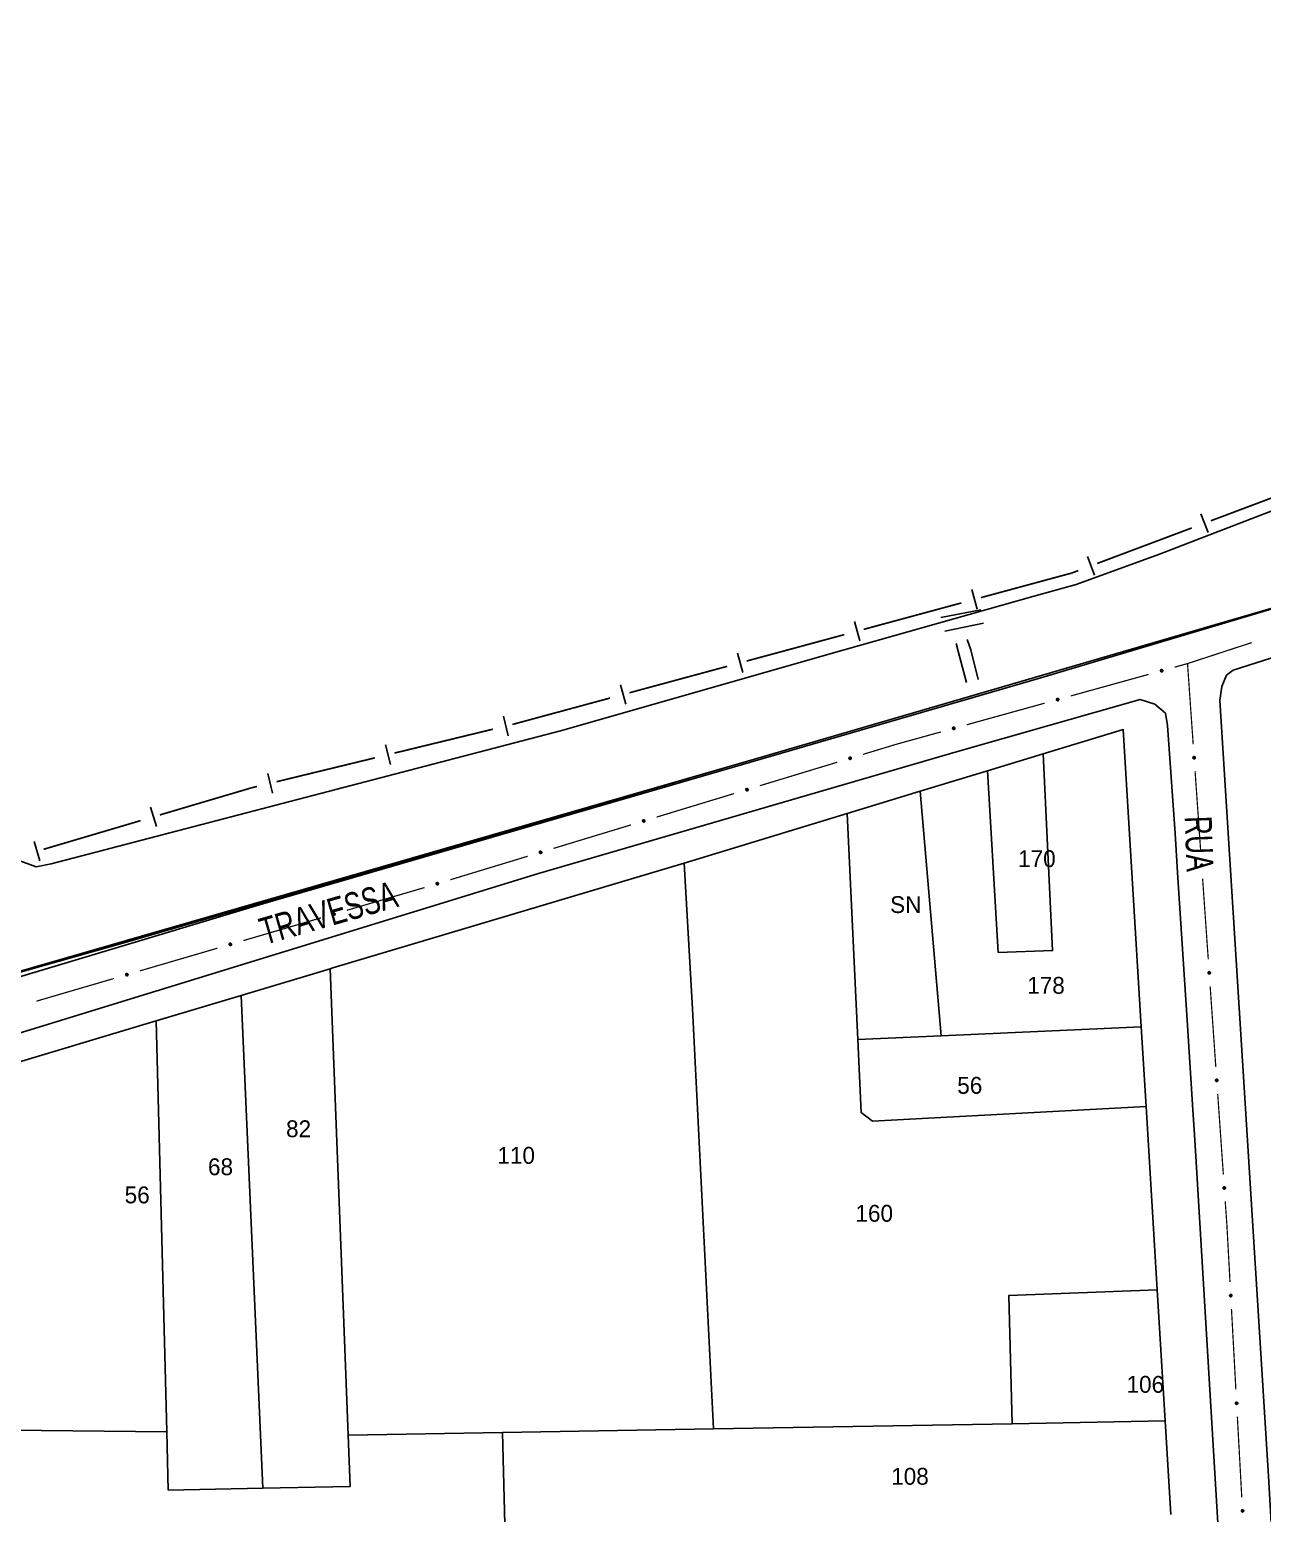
# Model space of a CAD drawing. Extents: x 201053 to 202535, y 4855063 to 4857394.
# Drawn here: x 201218 to 201400.8, y 4856797 to 4857017.2 of the extents above; entities that cross this region are included whole.
import ezdxf
from ezdxf.enums import TextEntityAlignment as Align

# ---------------------------------------------------------------- set-up
doc = ezdxf.new("R2010")
doc.units = 0
doc.header["$LTSCALE"] = 1.5
doc.header["$MEASUREMENT"] = 0
for name, color, linetype in [('CD_MALHA_LOTES', 7, 'CONTINUOUS'), ('LM-LIM-SETORES-BAIRROS', 250, 'CONTINUOUS'), ('RU-QUADRA', 210, 'CONTINUOUS'), ('SV-EIXO-RUA-PAV', 20, 'CONTINUOUS'), ('SV-ESCADARIA-RAMPA', 7, 'CONTINUOUS'), ('SV-RUA-PAVIM', 7, 'CONTINUOUS'), ('SV-TXT-RUA-PAV', 7, 'CONTINUOUS'), ('Th_NmrPort', 7, 'CONTINUOUS')]:
    doc.layers.add(name, color=color, linetype=linetype)
doc.styles.add('ARIAL', font='ARIAL.SHX')

msp = doc.modelspace()

# ---------------------------------------------------------------- linework, layer by layer
at = {"layer": 'CD_MALHA_LOTES', "linetype": 'Continuous', "flags": 128}
for points in [[(201189.72, 4856885.63), (201214.63, 4856894.51), (201218.93, 4856892.97), (201221.14, 4856893.41), (201296.73, 4856913.11), (201338.82, 4856925.13), (201366.8, 4856933.08), (201373.2, 4856934.84), (201385.56, 4856939.37), (201417.28, 4856951.56), (201416.62, 4856953.99), (201416.73, 4856955.09), (201418.82, 4856957.74), (201420.37, 4856958.73), (201421.8, 4856958.95), (201425.11, 4856954.54), (201436.92, 4856959.4), (201476.48, 4856974.79), (201501.25, 4856984.83), (201532.427365, 4856999.430071), (201569.73, 4857017.18)], [(201430.76, 4856939.63), (201389.05, 4856927.47), (201356.22, 4856917.9), (201324.68, 4856908.68), (201277.59, 4856894.93), (201231.8, 4856881.63), (201192.01, 4856870.4)], [(201368.32, 4856909.72), (201380.2, 4856913.33), (201382.87, 4856869.19)], [(201368.32, 4856909.72), (201360.09, 4856907.21)], [(201360.09, 4856907.21), (201361.65, 4856880.26), (201369.73, 4856880.52), (201368.32, 4856909.72)], [(201350.08, 4856904.17), (201360.09, 4856907.21)], [(201339.24, 4856900.87), (201350.08, 4856904.17)], [(201353.18, 4856867.89), (201350.08, 4856904.17)], [(201315.05, 4856893.51), (201339.24, 4856900.87)], [(201340.82, 4856867.35), (201339.24, 4856900.87)], [(201262.54, 4856877.84), (201262.94, 4856877.96), (201315.05, 4856893.51)], [(201319.44, 4856809.56), (201316.32, 4856871.86), (201315.05, 4856893.51)], [(201249.34, 4856873.88), (201262.54, 4856877.84)], [(201265.22, 4856808.61), (201262.54, 4856877.84)], [(201236.72, 4856870.09), (201249.34, 4856873.88)], [(201252.54, 4856800.75), (201249.34, 4856873.88)], [(201212.79, 4856862.91), (201236.72, 4856870.09)], [(201238.3, 4856809.11), (201236.72, 4856870.09)], [(201382.87, 4856869.19), (201353.18, 4856867.89)], [(201382.87, 4856869.19), (201383.58, 4856857.4)], [(201340.82, 4856867.35), (201353.18, 4856867.89)], [(201383.58, 4856857.4), (201343.03, 4856855.19), (201341.33, 4856856.49), (201340.82, 4856867.35)], [(201238.3, 4856809.11), (201215.08, 4856809.38), (201212.79, 4856862.91)], [(201383.58, 4856857.4), (201385.22, 4856830.17)], [(201363.73, 4856810.32), (201363.22, 4856829.33), (201385.22, 4856830.17)], [(201385.22, 4856830.17), (201386.41, 4856810.72)], [(201288.11, 4856809.01), (201319.44, 4856809.56)], [(201363.73, 4856810.32), (201319.44, 4856809.56)], [(201386.41, 4856810.72), (201363.73, 4856810.32)], [(201386.41, 4856810.72), (201387.26, 4856796.83)], [(201252.54, 4856800.75), (201238.52, 4856800.46), (201238.3, 4856809.11)], [(201265.22, 4856808.61), (201265.52, 4856801.01), (201252.54, 4856800.75)], [(201288.11, 4856809.01), (201265.22, 4856808.61)], [(201288.53, 4856793.43), (201288.11, 4856809.01)]]:
    msp.add_lwpolyline(points, dxfattribs=at)
at = {"layer": 'LM-LIM-SETORES-BAIRROS', "const_width": 0.25}
for points in [[(201407.232872, 4856949.575609), (201393.191368, 4856944.29961)], [(201390.383067, 4856943.24441), (201376.341563, 4856937.968411)], [(201372.54, 4856936.54), (201359.085601, 4856932.896777)], [(201372.597162, 4856936.561478), (201372.54, 4856936.54)], [(201373.533262, 4856936.913211), (201372.597162, 4856936.561478)], [(201356.189885, 4856932.112667), (201341.711305, 4856928.192114)], [(201338.815589, 4856927.408003), (201324.33701, 4856923.48745)], [(201321.441294, 4856922.70334), (201306.962714, 4856918.782786)], [(201304.066999, 4856917.998676), (201290.553658, 4856914.339493)], [(201286.672011, 4856913.374564), (201272.096393, 4856909.831775)], [(201289.78, 4856914.13), (201289.587135, 4856914.083122)], [(201290.553658, 4856914.339493), (201289.78, 4856914.13)], [(201269.18127, 4856909.123217), (201254.605651, 4856905.580428)], [(201250.86, 4856904.67), (201237.295676, 4856900.657724)], [(201251.690528, 4856904.87187), (201250.86, 4856904.67)], [(201234.41889, 4856899.806781), (201220.034961, 4856895.552068)]]:
    msp.add_lwpolyline(points, dxfattribs=at)
at = {"layer": 'LM-LIM-SETORES-BAIRROS'}
for points in [[(201391.727668, 4856945.352027), (201392.782868, 4856942.543727)], [(201374.877863, 4856939.020828), (201375.933063, 4856936.212527)], [(201357.728307, 4856934.083265), (201358.512417, 4856931.187549)], [(201340.354011, 4856929.378602), (201341.138122, 4856926.482886)], [(201322.979716, 4856924.673938), (201323.763827, 4856921.778222)], [(201305.605421, 4856919.969274), (201306.389531, 4856917.073558)], [(201288.261148, 4856915.304498), (201288.969706, 4856912.389374)], [(201270.770406, 4856911.053151), (201271.478964, 4856908.138027)], [(201253.279665, 4856906.801804), (201253.988222, 4856903.88668)], [(201235.911276, 4856901.812469), (201236.762218, 4856898.935683)], [(201218.650561, 4856896.706814), (201219.501503, 4856893.830028)]]:
    msp.add_lwpolyline(points, dxfattribs=at)
at = {"layer": 'RU-QUADRA', "linetype": 'Continuous'}
for points in [[(201417.28, 4856951.56), (201385.56, 4856939.37), (201373.2, 4856934.84), (201366.8, 4856933.08), (201338.82, 4856925.13), (201296.73, 4856913.11), (201221.14, 4856893.41), (201218.93, 4856892.97), (201214.63, 4856894.51)], [(201180.26, 4856611.31), (201177.08, 4856650.11), (201172.84, 4856706.5), (201172.31, 4856713.49), (201167.24, 4856784.66), (201164.37, 4856823.84), (201169.06, 4856827.31), (201168.73, 4856857.93), (201169.61, 4856859.92), (201171.71, 4856862.02), (201191.13, 4856868.31), (201192.01, 4856870.4), (201324.68, 4856908.68), (201356.22, 4856917.9), (201389.05, 4856927.47), (201430.76, 4856939.63)]]:
    msp.add_lwpolyline(points, dxfattribs=at)
at = {"layer": 'RU-QUADRA', "linetype": 'Continuous', "flags": 128}
msp.add_lwpolyline([(201185.5, 4856740.88), (201181.88, 4856799.62), (201182.99, 4856853.96), (201212.79, 4856862.91), (201236.72, 4856870.09), (201249.34, 4856873.88), (201262.54, 4856877.84), (201262.94, 4856877.96), (201315.05, 4856893.51), (201339.24, 4856900.87), (201350.08, 4856904.17), (201360.09, 4856907.21), (201368.32, 4856909.72), (201380.2, 4856913.33), (201382.87, 4856869.19), (201383.58, 4856857.4), (201385.22, 4856830.17), (201386.41, 4856810.72), (201387.26, 4856796.83)], dxfattribs=at)
at = {"layer": 'SV-EIXO-RUA-PAV', "const_width": 0.18}
for points in [[(201389.74, 4856923.11), (201399.257945, 4856926.225836)], [(201387.827069, 4856922.579884), (201388.790749, 4856922.846942)], [(201388.790749, 4856922.846942), (201389.74, 4856923.11)], [(201389.74, 4856923.11), (201390.579136, 4856911.139376)], [(201372.408179, 4856918.306965), (201383.972346, 4856921.511654)], [(201356.989289, 4856914.034046), (201368.553457, 4856917.238735)], [(201346.51, 4856911.13), (201353.134567, 4856912.965816)], [(201341.605657, 4856909.639734), (201346.389668, 4856911.093435)], [(201346.389668, 4856911.093435), (201346.51, 4856911.13)], [(201326.296825, 4856904.987891), (201337.778449, 4856908.476774)], [(201390.858848, 4856907.149167), (201391.697985, 4856895.178543)], [(201310.987992, 4856900.336048), (201322.469617, 4856903.82493)], [(201295.67916, 4856895.684205), (201307.160784, 4856899.173087)], [(201280.370327, 4856891.032362), (201291.851951, 4856894.521244)], [(201391.977697, 4856891.188335), (201392.816833, 4856879.21771)], [(201265.025424, 4856886.50143), (201276.541914, 4856889.873441)], [(201249.670103, 4856882.005416), (201261.186593, 4856885.377427)], [(201234.314783, 4856877.509401), (201245.831273, 4856880.881412)], [(201218.959463, 4856873.013387), (201230.475953, 4856876.385398)], [(201393.096545, 4856875.227502), (201393.935682, 4856863.256878)], [(201394.215394, 4856859.266669), (201395.05453, 4856847.296045)], [(201395.334242, 4856843.305837), (201395.544026, 4856840.313181)], [(201395.544026, 4856840.313181), (201395.58, 4856839.8)], [(201395.58, 4856839.8), (201396.042721, 4856831.327066)], [(201396.260843, 4856827.333017), (201396.915207, 4856815.350872)], [(201397.133329, 4856811.356823), (201397.787694, 4856799.374678)]]:
    msp.add_lwpolyline(points, dxfattribs=at)
at = {"layer": 'SV-EIXO-RUA-PAV'}
for points in [[(201385.731847, 4856922.113481), (201385.755334, 4856922.156381), (201385.784291, 4856922.188449), (201385.816142, 4856922.208244), (201385.848848, 4856922.218397), (201385.883478, 4856922.225016), (201385.919865, 4856922.223986), (201385.959997, 4856922.213897), (201386.003197, 4856922.190639), (201386.034098, 4856922.158816), (201386.055175, 4856922.128628), (201386.067726, 4856922.095133), (201386.073592, 4856922.061384), (201386.071272, 4856922.023623), (201386.060651, 4856921.983053), (201386.036213, 4856921.94018), (201386.007608, 4856921.908936), (201385.976298, 4856921.890598), (201385.942545, 4856921.878194), (201385.907109, 4856921.87186), (201385.871397, 4856921.873077), (201385.830569, 4856921.883845), (201385.788572, 4856921.908526), (201385.757085, 4856921.9367), (201385.738312, 4856921.967744), (201385.726848, 4856922.00125), (201385.719787, 4856922.035903), (201385.7193, 4856922.072522), (201385.731847, 4856922.113481)], [(201370.312958, 4856917.840562), (201370.336444, 4856917.883462), (201370.365402, 4856917.91553), (201370.397252, 4856917.935325), (201370.429958, 4856917.945478), (201370.464589, 4856917.952097), (201370.500975, 4856917.951066), (201370.541107, 4856917.940978), (201370.584307, 4856917.91772), (201370.615208, 4856917.885896), (201370.636286, 4856917.855709), (201370.648837, 4856917.822214), (201370.654703, 4856917.788465), (201370.652383, 4856917.750704), (201370.641761, 4856917.710134), (201370.617323, 4856917.66726), (201370.588719, 4856917.636017), (201370.557409, 4856917.617679), (201370.523655, 4856917.605274), (201370.48822, 4856917.598941), (201370.452508, 4856917.600158), (201370.411679, 4856917.610926), (201370.369683, 4856917.635606), (201370.338195, 4856917.663781), (201370.319423, 4856917.694825), (201370.307958, 4856917.72833), (201370.300898, 4856917.762983), (201370.30041, 4856917.799603), (201370.312958, 4856917.840562)], [(201354.894068, 4856913.567642), (201354.917554, 4856913.610542), (201354.946512, 4856913.64261), (201354.978362, 4856913.662405), (201355.011069, 4856913.672559), (201355.045699, 4856913.679177), (201355.082086, 4856913.678147), (201355.122217, 4856913.668058), (201355.165418, 4856913.6448), (201355.196319, 4856913.612977), (201355.217396, 4856913.582789), (201355.229947, 4856913.549295), (201355.235813, 4856913.515546), (201355.233493, 4856913.477785), (201355.222872, 4856913.437215), (201355.198434, 4856913.394341), (201355.169829, 4856913.363097), (201355.138519, 4856913.34476), (201355.104766, 4856913.332355), (201355.06933, 4856913.326022), (201355.033618, 4856913.327239), (201354.99279, 4856913.338006), (201354.950793, 4856913.362687), (201354.919305, 4856913.390861), (201354.900533, 4856913.421906), (201354.889069, 4856913.455411), (201354.882008, 4856913.490064), (201354.881521, 4856913.526684), (201354.894068, 4856913.567642)], [(201339.522575, 4856909.121806), (201339.544996, 4856909.165272), (201339.573154, 4856909.198044), (201339.604506, 4856909.218619), (201339.636953, 4856909.229575), (201339.671409, 4856909.237046), (201339.70781, 4856909.236913), (201339.748178, 4856909.227817), (201339.791939, 4856909.205632), (201339.823615, 4856909.17458), (201339.845431, 4856909.144921), (201339.858804, 4856909.111746), (201339.8655, 4856909.078152), (201339.864112, 4856909.040345), (201339.854495, 4856908.999526), (201339.831121, 4856908.956063), (201339.803295, 4856908.924123), (201339.772447, 4856908.905019), (201339.73901, 4856908.891786), (201339.703742, 4856908.88458), (201339.66801, 4856908.884916), (201339.626929, 4856908.894674), (201339.584336, 4856908.918312), (201339.552164, 4856908.945701), (201339.532631, 4856908.976273), (201339.520344, 4856909.009485), (201339.512431, 4856909.043953), (201339.511041, 4856909.08055), (201339.522575, 4856909.121806)], [(201390.818756, 4856909.295298), (201390.856124, 4856909.263744), (201390.881788, 4856909.228983), (201390.894848, 4856909.193831), (201390.898289, 4856909.159758), (201390.897883, 4856909.124503), (201390.889632, 4856909.089049), (201390.871758, 4856909.051728), (201390.840368, 4856909.014021), (201390.803032, 4856908.990071), (201390.769253, 4856908.975423), (201390.733931, 4856908.969789), (201390.699689, 4856908.970757), (201390.663145, 4856908.980546), (201390.625501, 4856908.999029), (201390.588348, 4856909.03151), (201390.563422, 4856909.065761), (201390.551683, 4856909.100094), (201390.546244, 4856909.135641), (201390.547089, 4856909.171628), (201390.555389, 4856909.206384), (201390.574067, 4856909.244252), (201390.606612, 4856909.280497), (201390.640489, 4856909.305748), (201390.674648, 4856909.317966), (201390.709765, 4856909.322533), (201390.74513, 4856909.322556), (201390.781114, 4856909.315746), (201390.818756, 4856909.295298)], [(201324.213742, 4856904.469962), (201324.236163, 4856904.513429), (201324.264321, 4856904.546201), (201324.295674, 4856904.566775), (201324.32812, 4856904.577732), (201324.362576, 4856904.585203), (201324.398977, 4856904.58507), (201324.439346, 4856904.575974), (201324.483106, 4856904.553789), (201324.514783, 4856904.522737), (201324.536598, 4856904.493078), (201324.549971, 4856904.459903), (201324.556668, 4856904.426309), (201324.55528, 4856904.388502), (201324.545662, 4856904.347683), (201324.522289, 4856904.30422), (201324.494463, 4856904.27228), (201324.463615, 4856904.253176), (201324.430178, 4856904.239943), (201324.394909, 4856904.232737), (201324.359178, 4856904.233073), (201324.318096, 4856904.242831), (201324.275504, 4856904.266469), (201324.243331, 4856904.293858), (201324.223799, 4856904.32443), (201324.211512, 4856904.357642), (201324.203599, 4856904.39211), (201324.202208, 4856904.428707), (201324.213742, 4856904.469962)], [(201308.904909, 4856899.818119), (201308.927331, 4856899.861586), (201308.955489, 4856899.894358), (201308.986841, 4856899.914932), (201309.019287, 4856899.925889), (201309.053744, 4856899.93336), (201309.090145, 4856899.933227), (201309.130513, 4856899.924131), (201309.174274, 4856899.901945), (201309.20595, 4856899.870894), (201309.227765, 4856899.841235), (201309.241138, 4856899.80806), (201309.247835, 4856899.774466), (201309.246447, 4856899.736659), (201309.236829, 4856899.69584), (201309.213456, 4856899.652376), (201309.18563, 4856899.620437), (201309.154782, 4856899.601333), (201309.121345, 4856899.588099), (201309.086076, 4856899.580894), (201309.050345, 4856899.58123), (201309.009264, 4856899.590988), (201308.966671, 4856899.614625), (201308.934498, 4856899.642015), (201308.914966, 4856899.672586), (201308.902679, 4856899.705799), (201308.894766, 4856899.740267), (201308.893376, 4856899.776864), (201308.904909, 4856899.818119)], [(201293.596077, 4856895.166276), (201293.618498, 4856895.209743), (201293.646656, 4856895.242515), (201293.678009, 4856895.263089), (201293.710455, 4856895.274046), (201293.744911, 4856895.281516), (201293.781312, 4856895.281384), (201293.821681, 4856895.272288), (201293.865441, 4856895.250102), (201293.897118, 4856895.219051), (201293.918933, 4856895.189392), (201293.932306, 4856895.156217), (201293.939002, 4856895.122623), (201293.937614, 4856895.084816), (201293.927997, 4856895.043996), (201293.904624, 4856895.000533), (201293.876798, 4856894.968594), (201293.845949, 4856894.949489), (201293.812512, 4856894.936256), (201293.777244, 4856894.929051), (201293.741513, 4856894.929387), (201293.700431, 4856894.939144), (201293.657839, 4856894.962782), (201293.625666, 4856894.990171), (201293.606134, 4856895.020743), (201293.593847, 4856895.053956), (201293.585933, 4856895.088424), (201293.584543, 4856895.125021), (201293.596077, 4856895.166276)], [(201391.937605, 4856893.334465), (201391.974973, 4856893.302911), (201392.000636, 4856893.268151), (201392.013696, 4856893.232998), (201392.017137, 4856893.198925), (201392.016732, 4856893.16367), (201392.008481, 4856893.128217), (201391.990607, 4856893.090895), (201391.959217, 4856893.053188), (201391.92188, 4856893.029239), (201391.888102, 4856893.014591), (201391.852779, 4856893.008957), (201391.818538, 4856893.009925), (201391.781994, 4856893.019713), (201391.744349, 4856893.038196), (201391.707197, 4856893.070678), (201391.682271, 4856893.104928), (201391.670531, 4856893.139262), (201391.665092, 4856893.174808), (201391.665938, 4856893.210795), (201391.674237, 4856893.245551), (201391.692915, 4856893.28342), (201391.72546, 4856893.319664), (201391.759337, 4856893.344915), (201391.793497, 4856893.357134), (201391.828613, 4856893.3617), (201391.863978, 4856893.361724), (201391.899963, 4856893.354913), (201391.937605, 4856893.334465)], [(201278.287244, 4856890.514433), (201278.309665, 4856890.557899), (201278.337823, 4856890.590672), (201278.369176, 4856890.611246), (201278.401622, 4856890.622203), (201278.436079, 4856890.629673), (201278.47248, 4856890.629541), (201278.512848, 4856890.620445), (201278.556609, 4856890.598259), (201278.588285, 4856890.567207), (201278.6101, 4856890.537549), (201278.623473, 4856890.504374), (201278.63017, 4856890.47078), (201278.628782, 4856890.432973), (201278.619164, 4856890.392153), (201278.595791, 4856890.34869), (201278.567965, 4856890.31675), (201278.537117, 4856890.297646), (201278.50368, 4856890.284413), (201278.468411, 4856890.277208), (201278.43268, 4856890.277544), (201278.391598, 4856890.287301), (201278.349006, 4856890.310939), (201278.316833, 4856890.338328), (201278.297301, 4856890.3689), (201278.285014, 4856890.402113), (201278.277101, 4856890.436581), (201278.275711, 4856890.473178), (201278.287244, 4856890.514433)], [(201262.937184, 4856886.004699), (201262.960046, 4856886.047936), (201262.988536, 4856886.08042), (201263.020096, 4856886.100675), (201263.052652, 4856886.111301), (201263.087182, 4856886.118421), (201263.12358, 4856886.117919), (201263.163854, 4856886.108413), (201263.207387, 4856886.085784), (201263.238746, 4856886.054411), (201263.260259, 4856886.024533), (201263.273294, 4856885.991223), (201263.279649, 4856885.957563), (201263.277876, 4856885.919772), (201263.267844, 4856885.879052), (201263.244031, 4856885.835829), (201263.215882, 4856885.804174), (201263.184841, 4856885.785384), (201263.151271, 4856885.772492), (201263.115931, 4856885.765645), (201263.080205, 4856885.766344), (201263.039225, 4856885.776519), (201262.996875, 4856885.800588), (201262.964982, 4856885.828303), (201262.945762, 4856885.859072), (201262.933813, 4856885.892407), (201262.92625, 4856885.926954), (201262.925232, 4856885.963563), (201262.937184, 4856886.004699)], [(201247.581864, 4856881.508685), (201247.604726, 4856881.551921), (201247.633216, 4856881.584406), (201247.664776, 4856881.60466), (201247.697332, 4856881.615286), (201247.731862, 4856881.622406), (201247.76826, 4856881.621904), (201247.808534, 4856881.612398), (201247.852067, 4856881.589769), (201247.883426, 4856881.558397), (201247.904939, 4856881.528518), (201247.917974, 4856881.495209), (201247.924329, 4856881.461548), (201247.922556, 4856881.423758), (201247.912524, 4856881.383038), (201247.888711, 4856881.339815), (201247.860562, 4856881.308159), (201247.829521, 4856881.28937), (201247.795951, 4856881.276477), (201247.760611, 4856881.269631), (201247.724885, 4856881.27033), (201247.683905, 4856881.280504), (201247.641555, 4856881.304574), (201247.609662, 4856881.332288), (201247.590442, 4856881.363057), (201247.578493, 4856881.396393), (201247.57093, 4856881.43094), (201247.569912, 4856881.467549), (201247.581864, 4856881.508685)], [(201232.226544, 4856877.01267), (201232.249406, 4856877.055907), (201232.277896, 4856877.088391), (201232.309456, 4856877.108646), (201232.342012, 4856877.119272), (201232.376542, 4856877.126392), (201232.41294, 4856877.125889), (201232.453214, 4856877.116383), (201232.496747, 4856877.093754), (201232.528106, 4856877.062382), (201232.549619, 4856877.032504), (201232.562654, 4856876.999194), (201232.569009, 4856876.965534), (201232.567236, 4856876.927743), (201232.557204, 4856876.887023), (201232.533391, 4856876.8438), (201232.505242, 4856876.812145), (201232.474201, 4856876.793355), (201232.440631, 4856876.780463), (201232.405291, 4856876.773616), (201232.369565, 4856876.774315), (201232.328585, 4856876.78449), (201232.286235, 4856876.808559), (201232.254342, 4856876.836274), (201232.235121, 4856876.867043), (201232.223173, 4856876.900378), (201232.21561, 4856876.934925), (201232.214592, 4856876.971534), (201232.226544, 4856877.01267)], [(201393.056453, 4856877.373633), (201393.093821, 4856877.342079), (201393.119485, 4856877.307318), (201393.132545, 4856877.272165), (201393.135986, 4856877.238092), (201393.13558, 4856877.202838), (201393.127329, 4856877.167384), (201393.109455, 4856877.130063), (201393.078065, 4856877.092355), (201393.040728, 4856877.068406), (201393.00695, 4856877.053758), (201392.971628, 4856877.048124), (201392.937386, 4856877.049092), (201392.900842, 4856877.058881), (201392.863197, 4856877.077363), (201392.826045, 4856877.109845), (201392.801119, 4856877.144096), (201392.789379, 4856877.178429), (201392.78394, 4856877.213976), (201392.784786, 4856877.249963), (201392.793086, 4856877.284718), (201392.811764, 4856877.322587), (201392.844309, 4856877.358832), (201392.878186, 4856877.384082), (201392.912345, 4856877.396301), (201392.947462, 4856877.400868), (201392.982827, 4856877.400891), (201393.018811, 4856877.394081), (201393.056453, 4856877.373633)], [(201394.175301, 4856861.4128), (201394.212669, 4856861.381246), (201394.238333, 4856861.346485), (201394.251393, 4856861.311333), (201394.254834, 4856861.27726), (201394.254428, 4856861.242005), (201394.246177, 4856861.206551), (201394.228304, 4856861.16923), (201394.196913, 4856861.131523), (201394.159577, 4856861.107573), (201394.125798, 4856861.092925), (201394.090476, 4856861.087292), (201394.056234, 4856861.08826), (201394.01969, 4856861.098048), (201393.982046, 4856861.116531), (201393.944894, 4856861.149012), (201393.919967, 4856861.183263), (201393.908228, 4856861.217596), (201393.902789, 4856861.253143), (201393.903634, 4856861.28913), (201393.911934, 4856861.323886), (201393.930612, 4856861.361754), (201393.963157, 4856861.397999), (201393.997034, 4856861.42325), (201394.031193, 4856861.435468), (201394.06631, 4856861.440035), (201394.101675, 4856861.440058), (201394.137659, 4856861.433248), (201394.175301, 4856861.4128)], [(201395.29415, 4856845.451967), (201395.331518, 4856845.420413), (201395.357181, 4856845.385653), (201395.370242, 4856845.3505), (201395.373683, 4856845.316427), (201395.373277, 4856845.281173), (201395.365026, 4856845.245719), (201395.347152, 4856845.208398), (201395.315762, 4856845.17069), (201395.278425, 4856845.146741), (201395.244647, 4856845.132093), (201395.209324, 4856845.126459), (201395.175083, 4856845.127427), (201395.138539, 4856845.137215), (201395.100894, 4856845.155698), (201395.063742, 4856845.18818), (201395.038816, 4856845.222431), (201395.027076, 4856845.256764), (201395.021637, 4856845.29231), (201395.022483, 4856845.328298), (201395.030783, 4856845.363053), (201395.04946, 4856845.400922), (201395.082006, 4856845.437166), (201395.115883, 4856845.462417), (201395.150042, 4856845.474636), (201395.185159, 4856845.479203), (201395.220523, 4856845.479226), (201395.256508, 4856845.472415), (201395.29415, 4856845.451967)], [(201396.253863, 4856829.479511), (201396.29074, 4856829.447384), (201396.315865, 4856829.412232), (201396.328381, 4856829.376882), (201396.331296, 4856829.34276), (201396.330346, 4856829.307516), (201396.321549, 4856829.272193), (201396.303102, 4856829.235152), (201396.271134, 4856829.197934), (201396.233432, 4856829.174563), (201396.199432, 4856829.160438), (201396.164026, 4856829.15535), (201396.129804, 4856829.156846), (201396.093415, 4856829.167197), (201396.05606, 4856829.186258), (201396.019414, 4856829.219309), (201395.995019, 4856829.25394), (201395.98381, 4856829.288451), (201395.97892, 4856829.324077), (201395.980321, 4856829.360047), (201395.989156, 4856829.39467), (201396.008416, 4856829.432246), (201396.041516, 4856829.467984), (201396.075779, 4856829.49271), (201396.110122, 4856829.5044), (201396.145305, 4856829.508424), (201396.180666, 4856829.507902), (201396.216541, 4856829.500537), (201396.253863, 4856829.479511)], [(201397.12635, 4856813.503317), (201397.163227, 4856813.47119), (201397.188351, 4856813.436038), (201397.200867, 4856813.400688), (201397.203782, 4856813.366566), (201397.202833, 4856813.331322), (201397.194036, 4856813.296), (201397.175588, 4856813.258959), (201397.14362, 4856813.22174), (201397.105918, 4856813.198369), (201397.071918, 4856813.184244), (201397.036513, 4856813.179156), (201397.00229, 4856813.180652), (201396.965902, 4856813.191003), (201396.928547, 4856813.210065), (201396.8919, 4856813.243115), (201396.867505, 4856813.277747), (201396.856297, 4856813.312257), (201396.851407, 4856813.347883), (201396.852807, 4856813.383853), (201396.861642, 4856813.418476), (201396.880902, 4856813.456052), (201396.914002, 4856813.491791), (201396.948265, 4856813.516516), (201396.982609, 4856813.528206), (201397.017792, 4856813.53223), (201397.053153, 4856813.531708), (201397.089028, 4856813.524343), (201397.12635, 4856813.503317)], [(201397.998836, 4856797.527123), (201398.035713, 4856797.494996), (201398.060837, 4856797.459844), (201398.073353, 4856797.424494), (201398.076268, 4856797.390372), (201398.075319, 4856797.355128), (201398.066522, 4856797.319806), (201398.048074, 4856797.282765), (201398.016106, 4856797.245546), (201397.978405, 4856797.222175), (201397.944404, 4856797.20805), (201397.908999, 4856797.202962), (201397.874777, 4856797.204458), (201397.838388, 4856797.214809), (201397.801033, 4856797.233871), (201397.764386, 4856797.266922), (201397.739991, 4856797.301553), (201397.728783, 4856797.336063), (201397.723893, 4856797.371689), (201397.725294, 4856797.407659), (201397.734129, 4856797.442283), (201397.753388, 4856797.479859), (201397.786489, 4856797.515597), (201397.820751, 4856797.540322), (201397.855095, 4856797.552012), (201397.890278, 4856797.556037), (201397.925639, 4856797.555514), (201397.961514, 4856797.548149), (201397.998836, 4856797.527123)]]:
    msp.add_lwpolyline(points, close=True, dxfattribs=at)
for points in [[(201385.7193, 4856922.072522), (201386.003197, 4856922.190639)], [(201385.719787, 4856922.035903), (201386.034098, 4856922.158816)], [(201385.72414, 4856922.055339), (201386.014112, 4856922.173928)], [(201385.726675, 4856922.020643), (201386.039367, 4856922.144112)], [(201385.726848, 4856922.00125), (201386.055175, 4856922.128628)], [(201385.726864, 4856922.091493), (201385.978703, 4856922.199514)], [(201385.731847, 4856922.113481), (201385.959997, 4856922.213897)], [(201385.735199, 4856921.984775), (201386.060454, 4856922.108893)], [(201385.738312, 4856921.967744), (201386.067726, 4856922.095133)], [(201385.74559, 4856922.136329), (201385.932917, 4856922.21656)], [(201385.751248, 4856921.952408), (201386.067885, 4856922.07697)], [(201385.755334, 4856922.156381), (201385.919865, 4856922.223986)], [(201385.757085, 4856921.9367), (201386.073592, 4856922.061384)], [(201385.771762, 4856922.174733), (201385.893404, 4856922.221186)], [(201385.775188, 4856921.922227), (201386.068155, 4856922.04023)], [(201385.784291, 4856922.188449), (201385.883478, 4856922.225016)], [(201385.788572, 4856921.908526), (201386.071272, 4856922.023623)], [(201385.812863, 4856921.898685), (201386.063165, 4856922.002032)], [(201385.830569, 4856921.883845), (201386.060651, 4856921.983053)], [(201385.855655, 4856921.882225), (201386.04108, 4856921.959097)], [(201385.871397, 4856921.873077), (201386.036213, 4856921.94018)], [(201385.893266, 4856921.87424), (201386.015858, 4856921.922373)], [(201385.907109, 4856921.87186), (201386.007608, 4856921.908936)], [(201370.30041, 4856917.799603), (201370.584307, 4856917.91772)], [(201370.300898, 4856917.762983), (201370.615208, 4856917.885896)], [(201370.30525, 4856917.78242), (201370.595223, 4856917.901009)], [(201370.307785, 4856917.747724), (201370.620477, 4856917.871192)], [(201370.307958, 4856917.72833), (201370.636286, 4856917.855709)], [(201370.307975, 4856917.818574), (201370.559813, 4856917.926595)], [(201370.312958, 4856917.840562), (201370.541107, 4856917.940978)], [(201370.316309, 4856917.711856), (201370.641564, 4856917.835974)], [(201370.319423, 4856917.694825), (201370.648837, 4856917.822214)], [(201370.3267, 4856917.86341), (201370.514027, 4856917.943641)], [(201370.332359, 4856917.679488), (201370.648995, 4856917.80405)], [(201370.336444, 4856917.883462), (201370.500975, 4856917.951066)], [(201370.338195, 4856917.663781), (201370.654703, 4856917.788465)], [(201370.352872, 4856917.901813), (201370.474514, 4856917.948267)], [(201370.356298, 4856917.649308), (201370.649265, 4856917.76731)], [(201370.365402, 4856917.91553), (201370.464589, 4856917.952097)], [(201370.369683, 4856917.635606), (201370.652383, 4856917.750704)], [(201370.393973, 4856917.625766), (201370.644275, 4856917.729113)], [(201370.411679, 4856917.610926), (201370.641761, 4856917.710134)], [(201370.436765, 4856917.609305), (201370.62219, 4856917.686178)], [(201370.452508, 4856917.600158), (201370.617323, 4856917.66726)], [(201370.474376, 4856917.601321), (201370.596969, 4856917.649454)], [(201370.48822, 4856917.598941), (201370.588719, 4856917.636017)], [(201354.881521, 4856913.526684), (201355.165418, 4856913.6448)], [(201354.882008, 4856913.490064), (201355.196319, 4856913.612977)], [(201354.88636, 4856913.509501), (201355.176333, 4856913.628089)], [(201354.888896, 4856913.474805), (201355.201587, 4856913.598273)], [(201354.889069, 4856913.455411), (201355.217396, 4856913.582789)], [(201354.889085, 4856913.545654), (201355.140924, 4856913.653675)], [(201354.894068, 4856913.567642), (201355.122217, 4856913.668058)], [(201354.89742, 4856913.438936), (201355.222675, 4856913.563054)], [(201354.900533, 4856913.421906), (201355.229947, 4856913.549295)], [(201354.907811, 4856913.59049), (201355.095137, 4856913.670722)], [(201354.913469, 4856913.406569), (201355.230105, 4856913.531131)], [(201354.917554, 4856913.610542), (201355.082086, 4856913.678147)], [(201354.919305, 4856913.390861), (201355.235813, 4856913.515546)], [(201354.933983, 4856913.628894), (201355.055625, 4856913.675347)], [(201354.937408, 4856913.376389), (201355.230375, 4856913.494391)], [(201354.946512, 4856913.64261), (201355.045699, 4856913.679177)], [(201354.950793, 4856913.362687), (201355.233493, 4856913.477785)], [(201354.975083, 4856913.352846), (201355.225385, 4856913.456193)], [(201354.99279, 4856913.338006), (201355.222872, 4856913.437215)], [(201355.017875, 4856913.336386), (201355.203301, 4856913.413259)], [(201355.033618, 4856913.327239), (201355.198434, 4856913.394341)], [(201355.055487, 4856913.328402), (201355.178079, 4856913.376534)], [(201355.06933, 4856913.326022), (201355.169829, 4856913.363097)], [(201339.511041, 4856909.08055), (201339.791939, 4856909.205632)], [(201339.512431, 4856909.043953), (201339.823615, 4856909.17458)], [(201339.516303, 4856909.063492), (201339.803263, 4856909.189195)], [(201339.518135, 4856909.099702), (201339.767234, 4856909.2139)], [(201339.519693, 4856909.028869), (201339.829245, 4856909.16001)], [(201339.520344, 4856909.009485), (201339.845431, 4856909.144921)], [(201339.522575, 4856909.121806), (201339.748178, 4856909.227817)], [(201339.529099, 4856908.993221), (201339.851194, 4856909.125322)], [(201339.532631, 4856908.976273), (201339.858804, 4856909.111746)], [(201339.53575, 4856909.144986), (201339.721041, 4856909.229812)], [(201339.544996, 4856909.165272), (201339.70781, 4856909.236913)], [(201339.545942, 4856908.96126), (201339.85941, 4856909.093592)], [(201339.552164, 4856908.945701), (201339.8655, 4856909.078152)], [(201339.560967, 4856909.184023), (201339.681426, 4856909.233462)], [(201339.570618, 4856908.931679), (201339.860586, 4856909.05687)], [(201339.573154, 4856909.198044), (201339.671409, 4856909.237046)], [(201339.584336, 4856908.918312), (201339.864112, 4856909.040345)], [(201339.608862, 4856908.909073), (201339.856539, 4856909.018561)], [(201339.626929, 4856908.894674), (201339.854495, 4856908.999526)], [(201339.652047, 4856908.893673), (201339.83552, 4856908.975094)], [(201339.66801, 4856908.884916), (201339.831121, 4856908.956063)], [(201339.689844, 4856908.886618), (201339.811212, 4856908.937759)], [(201339.703742, 4856908.88458), (201339.803295, 4856908.924123)], [(201390.547089, 4856909.171628), (201390.563422, 4856909.065761)], [(201390.552177, 4856909.184721), (201390.574948, 4856909.055002)], [(201390.555389, 4856909.206384), (201390.588348, 4856909.03151)], [(201390.567486, 4856909.219991), (201390.605919, 4856909.022976)], [(201390.574067, 4856909.244252), (201390.625501, 4856908.999029)], [(201390.592134, 4856909.258651), (201390.6436, 4856908.992788)], [(201390.606612, 4856909.280497), (201390.663145, 4856908.980546)], [(201390.622703, 4856909.290887), (201390.68004, 4856908.980296)], [(201390.640489, 4856909.305748), (201390.699689, 4856908.970757)], [(201390.657044, 4856909.308341), (201390.716099, 4856908.973249)], [(201390.674648, 4856909.317966), (201390.733931, 4856908.969789)], [(201390.691958, 4856909.317628), (201390.748862, 4856908.974178)], [(201390.709765, 4856909.322533), (201390.769253, 4856908.975423)], [(201390.728805, 4856909.318843), (201390.787573, 4856908.987834)], [(201390.74513, 4856909.322556), (201390.803032, 4856908.990071)], [(201390.763312, 4856909.314423), (201390.821819, 4856909.006649)], [(201390.781114, 4856909.315746), (201390.840368, 4856909.014021)], [(201390.7982, 4856909.304557), (201390.85394, 4856909.036258)], [(201390.818756, 4856909.295298), (201390.871758, 4856909.051728)], [(201390.838412, 4856909.277283), (201390.879758, 4856909.077737)], [(201390.856124, 4856909.263744), (201390.889632, 4856909.089049)], [(201390.870839, 4856909.243992), (201390.892155, 4856909.115538)], [(201390.881788, 4856909.228983), (201390.897883, 4856909.124503)], [(201324.202208, 4856904.428707), (201324.483106, 4856904.553789)], [(201324.203599, 4856904.39211), (201324.514783, 4856904.522737)], [(201324.20747, 4856904.411649), (201324.494431, 4856904.537352)], [(201324.209303, 4856904.447859), (201324.458401, 4856904.562057)], [(201324.21086, 4856904.377026), (201324.520412, 4856904.508167)], [(201324.211512, 4856904.357642), (201324.536598, 4856904.493078)], [(201324.213742, 4856904.469962), (201324.439346, 4856904.575974)], [(201324.220266, 4856904.341378), (201324.542362, 4856904.473479)], [(201324.223799, 4856904.32443), (201324.549971, 4856904.459903)], [(201324.226917, 4856904.493143), (201324.412208, 4856904.577969)], [(201324.236163, 4856904.513429), (201324.398977, 4856904.58507)], [(201324.237109, 4856904.309417), (201324.550578, 4856904.441749)], [(201324.243331, 4856904.293858), (201324.556668, 4856904.426309)], [(201324.252134, 4856904.53218), (201324.372594, 4856904.581619)], [(201324.261785, 4856904.279836), (201324.551753, 4856904.405027)], [(201324.264321, 4856904.546201), (201324.362576, 4856904.585203)], [(201324.275504, 4856904.266469), (201324.55528, 4856904.388502)], [(201324.300029, 4856904.25723), (201324.547707, 4856904.366718)], [(201324.318096, 4856904.242831), (201324.545662, 4856904.347683)], [(201324.343214, 4856904.24183), (201324.526688, 4856904.323251)], [(201324.359178, 4856904.233073), (201324.522289, 4856904.30422)], [(201324.381011, 4856904.234775), (201324.502379, 4856904.285916)], [(201324.394909, 4856904.232737), (201324.494463, 4856904.27228)], [(201308.893376, 4856899.776864), (201309.174274, 4856899.901945)], [(201308.894766, 4856899.740267), (201309.20595, 4856899.870894)], [(201308.898638, 4856899.759805), (201309.185598, 4856899.885509)], [(201308.90047, 4856899.796015), (201309.149568, 4856899.910214)], [(201308.902028, 4856899.725182), (201309.21158, 4856899.856324)], [(201308.902679, 4856899.705799), (201309.227765, 4856899.841235)], [(201308.904909, 4856899.818119), (201309.130513, 4856899.924131)], [(201308.911434, 4856899.689535), (201309.233529, 4856899.821636)], [(201308.914966, 4856899.672586), (201309.241138, 4856899.80806)], [(201308.918084, 4856899.841299), (201309.103376, 4856899.926126)], [(201308.927331, 4856899.861586), (201309.090145, 4856899.933227)], [(201308.928276, 4856899.657574), (201309.241745, 4856899.789906)], [(201308.934498, 4856899.642015), (201309.247835, 4856899.774466)], [(201308.943302, 4856899.880337), (201309.063761, 4856899.929776)], [(201308.952953, 4856899.627993), (201309.242921, 4856899.753184)], [(201308.955489, 4856899.894358), (201309.053744, 4856899.93336)], [(201308.966671, 4856899.614625), (201309.246447, 4856899.736659)], [(201308.991197, 4856899.605387), (201309.238874, 4856899.714875)], [(201309.009264, 4856899.590988), (201309.236829, 4856899.69584)], [(201309.034382, 4856899.589986), (201309.217855, 4856899.671408)], [(201309.050345, 4856899.58123), (201309.213456, 4856899.652376)], [(201309.072178, 4856899.582932), (201309.193547, 4856899.634073)], [(201309.086076, 4856899.580894), (201309.18563, 4856899.620437)], [(201293.584543, 4856895.125021), (201293.865441, 4856895.250102)], [(201293.585933, 4856895.088424), (201293.897118, 4856895.219051)], [(201293.589805, 4856895.107962), (201293.876765, 4856895.233665)], [(201293.591637, 4856895.144172), (201293.840736, 4856895.25837)], [(201293.593195, 4856895.073339), (201293.902747, 4856895.204481)], [(201293.593847, 4856895.053956), (201293.918933, 4856895.189392)], [(201293.596077, 4856895.166276), (201293.821681, 4856895.272288)], [(201293.602601, 4856895.037692), (201293.924697, 4856895.169793)], [(201293.606134, 4856895.020743), (201293.932306, 4856895.156217)], [(201293.609252, 4856895.189456), (201293.794543, 4856895.274283)], [(201293.618498, 4856895.209743), (201293.781312, 4856895.281384)], [(201293.619444, 4856895.005731), (201293.932912, 4856895.138062)], [(201293.625666, 4856894.990171), (201293.939002, 4856895.122623)], [(201293.634469, 4856895.228494), (201293.754928, 4856895.277933)], [(201293.64412, 4856894.976149), (201293.934088, 4856895.10134)], [(201293.646656, 4856895.242515), (201293.744911, 4856895.281516)], [(201293.657839, 4856894.962782), (201293.937614, 4856895.084816)], [(201293.682364, 4856894.953543), (201293.930042, 4856895.063031)], [(201293.700431, 4856894.939144), (201293.927997, 4856895.043996)], [(201293.725549, 4856894.938143), (201293.909022, 4856895.019565)], [(201293.741513, 4856894.929387), (201293.904624, 4856895.000533)], [(201293.763346, 4856894.931089), (201293.884714, 4856894.98223)], [(201293.777244, 4856894.929051), (201293.876798, 4856894.968594)], [(201391.665938, 4856893.210795), (201391.682271, 4856893.104928)], [(201391.671025, 4856893.223888), (201391.693797, 4856893.094169)], [(201391.674237, 4856893.245551), (201391.707197, 4856893.070678)], [(201391.686335, 4856893.259158), (201391.724767, 4856893.062143)], [(201391.692915, 4856893.28342), (201391.744349, 4856893.038196)], [(201391.710982, 4856893.297819), (201391.762448, 4856893.031956)], [(201391.72546, 4856893.319664), (201391.781994, 4856893.019713)], [(201391.741551, 4856893.330055), (201391.798888, 4856893.019464)], [(201391.759337, 4856893.344915), (201391.818538, 4856893.009925)], [(201391.775892, 4856893.347509), (201391.834947, 4856893.012416)], [(201391.793497, 4856893.357134), (201391.852779, 4856893.008957)], [(201391.810806, 4856893.356795), (201391.867711, 4856893.013345)], [(201391.828613, 4856893.3617), (201391.888102, 4856893.014591)], [(201391.847653, 4856893.35801), (201391.906422, 4856893.027002)], [(201391.863978, 4856893.361724), (201391.92188, 4856893.029239)], [(201391.88216, 4856893.35359), (201391.940667, 4856893.045817)], [(201391.899963, 4856893.354913), (201391.959217, 4856893.053188)], [(201391.917048, 4856893.343725), (201391.972789, 4856893.075426)], [(201391.937605, 4856893.334465), (201391.990607, 4856893.090895)], [(201391.957261, 4856893.316451), (201391.998606, 4856893.116904)], [(201391.974973, 4856893.302911), (201392.008481, 4856893.128217)], [(201391.989688, 4856893.283159), (201392.011003, 4856893.154705)], [(201392.000636, 4856893.268151), (201392.016732, 4856893.16367)], [(201278.275711, 4856890.473178), (201278.556609, 4856890.598259)], [(201278.277101, 4856890.436581), (201278.588285, 4856890.567207)], [(201278.280973, 4856890.456119), (201278.567933, 4856890.581822)], [(201278.282805, 4856890.492329), (201278.531903, 4856890.606527)], [(201278.284363, 4856890.421496), (201278.593914, 4856890.552638)], [(201278.285014, 4856890.402113), (201278.6101, 4856890.537549)], [(201278.287244, 4856890.514433), (201278.512848, 4856890.620445)], [(201278.293769, 4856890.385849), (201278.615864, 4856890.51795)], [(201278.297301, 4856890.3689), (201278.623473, 4856890.504374)], [(201278.300419, 4856890.537613), (201278.48571, 4856890.62244)], [(201278.309665, 4856890.557899), (201278.47248, 4856890.629541)], [(201278.310611, 4856890.353887), (201278.62408, 4856890.486219)], [(201278.316833, 4856890.338328), (201278.63017, 4856890.47078)], [(201278.325636, 4856890.576651), (201278.446096, 4856890.626089)], [(201278.335287, 4856890.324306), (201278.625255, 4856890.449497)], [(201278.337823, 4856890.590672), (201278.436079, 4856890.629673)], [(201278.349006, 4856890.310939), (201278.628782, 4856890.432973)], [(201278.373531, 4856890.3017), (201278.621209, 4856890.411188)], [(201278.391598, 4856890.287301), (201278.619164, 4856890.392153)], [(201278.416716, 4856890.2863), (201278.60019, 4856890.367722)], [(201278.43268, 4856890.277544), (201278.595791, 4856890.34869)], [(201278.454513, 4856890.279246), (201278.575882, 4856890.330387)], [(201278.468411, 4856890.277208), (201278.567965, 4856890.31675)], [(201262.925232, 4856885.963563), (201263.207387, 4856886.085784)], [(201262.92625, 4856885.926954), (201263.238746, 4856886.054411)], [(201262.93032, 4856885.946452), (201263.218543, 4856886.069232)], [(201262.932521, 4856885.982642), (201263.182767, 4856886.094302)], [(201262.933359, 4856885.911797), (201263.244227, 4856886.039785)], [(201262.933813, 4856885.892407), (201263.260259, 4856886.024533)], [(201262.937184, 4856886.004699), (201263.163854, 4856886.108413)], [(201262.942402, 4856885.876055), (201263.265823, 4856886.004876)], [(201262.945762, 4856885.859072), (201263.273294, 4856885.991223)], [(201262.950594, 4856886.027744), (201263.136738, 4856886.110683)], [(201262.958919, 4856885.843924), (201263.273716, 4856885.973064)], [(201262.960046, 4856886.047936), (201263.12358, 4856886.117919)], [(201262.964982, 4856885.828303), (201263.279649, 4856885.957563)], [(201262.976207, 4856886.066524), (201263.097163, 4856886.114735)], [(201262.983293, 4856885.814094), (201263.274518, 4856885.936332)], [(201262.988536, 4856886.08042), (201263.087182, 4856886.118421)], [(201262.996875, 4856885.800588), (201263.277876, 4856885.919772)], [(201263.021305, 4856885.791101), (201263.270083, 4856885.898066)], [(201263.039225, 4856885.776519), (201263.267844, 4856885.879052)], [(201263.064331, 4856885.775262), (201263.248623, 4856885.854815)], [(201263.080205, 4856885.766344), (201263.244031, 4856885.835829)], [(201263.102055, 4856885.767824), (201263.223936, 4856885.817729)], [(201263.115931, 4856885.765645), (201263.215882, 4856885.804174)], [(201247.569912, 4856881.467549), (201247.852067, 4856881.589769)], [(201247.57093, 4856881.43094), (201247.883426, 4856881.558397)], [(201247.575, 4856881.450438), (201247.863223, 4856881.573218)], [(201247.577201, 4856881.486627), (201247.827447, 4856881.598288)], [(201247.578039, 4856881.415782), (201247.888907, 4856881.543771)], [(201247.578493, 4856881.396393), (201247.904939, 4856881.528518)], [(201247.581864, 4856881.508685), (201247.808534, 4856881.612398)], [(201247.587082, 4856881.380041), (201247.910503, 4856881.508862)], [(201247.590442, 4856881.363057), (201247.917974, 4856881.495209)], [(201247.595274, 4856881.53173), (201247.781418, 4856881.614669)], [(201247.603599, 4856881.34791), (201247.918396, 4856881.477049)], [(201247.604726, 4856881.551921), (201247.76826, 4856881.621904)], [(201247.609662, 4856881.332288), (201247.924329, 4856881.461548)], [(201247.620887, 4856881.570509), (201247.741843, 4856881.618721)], [(201247.627973, 4856881.31808), (201247.919198, 4856881.440317)], [(201247.633216, 4856881.584406), (201247.731862, 4856881.622406)], [(201247.641555, 4856881.304574), (201247.922556, 4856881.423758)], [(201247.665985, 4856881.295086), (201247.914763, 4856881.402051)], [(201247.683905, 4856881.280504), (201247.912524, 4856881.383038)], [(201247.709011, 4856881.279248), (201247.893303, 4856881.358801)], [(201247.724885, 4856881.27033), (201247.888711, 4856881.339815)], [(201247.746735, 4856881.27181), (201247.868616, 4856881.321715)], [(201247.760611, 4856881.269631), (201247.860562, 4856881.308159)], [(201232.214592, 4856876.971534), (201232.496747, 4856877.093754)], [(201232.21561, 4856876.934925), (201232.528106, 4856877.062382)], [(201232.21968, 4856876.954423), (201232.507903, 4856877.077203)], [(201232.22188, 4856876.990613), (201232.472127, 4856877.102273)], [(201232.222718, 4856876.919767), (201232.533587, 4856877.047756)], [(201232.223173, 4856876.900378), (201232.549619, 4856877.032504)], [(201232.226544, 4856877.01267), (201232.453214, 4856877.116383)], [(201232.231762, 4856876.884026), (201232.555183, 4856877.012847)], [(201232.235121, 4856876.867043), (201232.562654, 4856876.999194)], [(201232.239954, 4856877.035715), (201232.426098, 4856877.118654)], [(201232.248279, 4856876.851895), (201232.563076, 4856876.981035)], [(201232.249406, 4856877.055907), (201232.41294, 4856877.125889)], [(201232.254342, 4856876.836274), (201232.569009, 4856876.965534)], [(201232.265567, 4856877.074494), (201232.386523, 4856877.122706)], [(201232.272653, 4856876.822065), (201232.563878, 4856876.944303)], [(201232.277896, 4856877.088391), (201232.376542, 4856877.126392)], [(201232.286235, 4856876.808559), (201232.567236, 4856876.927743)], [(201232.310665, 4856876.799072), (201232.559443, 4856876.906037)], [(201232.328585, 4856876.78449), (201232.557204, 4856876.887023)], [(201232.353691, 4856876.783233), (201232.537983, 4856876.862786)], [(201232.369565, 4856876.774315), (201232.533391, 4856876.8438)], [(201232.391414, 4856876.775795), (201232.513296, 4856876.8257)], [(201232.405291, 4856876.773616), (201232.505242, 4856876.812145)], [(201392.784786, 4856877.249963), (201392.801119, 4856877.144096)], [(201392.789873, 4856877.263056), (201392.812645, 4856877.133336)], [(201392.793086, 4856877.284718), (201392.826045, 4856877.109845)], [(201392.805183, 4856877.298326), (201392.843616, 4856877.101311)], [(201392.811764, 4856877.322587), (201392.863197, 4856877.077363)], [(201392.829831, 4856877.336986), (201392.881296, 4856877.071123)], [(201392.844309, 4856877.358832), (201392.900842, 4856877.058881)], [(201392.8604, 4856877.369222), (201392.917737, 4856877.058631)], [(201392.878186, 4856877.384082), (201392.937386, 4856877.049092)], [(201392.894741, 4856877.386676), (201392.953795, 4856877.051584)], [(201392.912345, 4856877.396301), (201392.971628, 4856877.048124)], [(201392.929655, 4856877.395963), (201392.986559, 4856877.052512)], [(201392.947462, 4856877.400868), (201393.00695, 4856877.053758)], [(201392.966502, 4856877.397178), (201393.02527, 4856877.066169)], [(201392.982827, 4856877.400891), (201393.040728, 4856877.068406)], [(201393.001009, 4856877.392757), (201393.059516, 4856877.084984)], [(201393.018811, 4856877.394081), (201393.078065, 4856877.092355)], [(201393.035897, 4856877.382892), (201393.091637, 4856877.114593)], [(201393.056453, 4856877.373633), (201393.109455, 4856877.130063)], [(201393.076109, 4856877.355618), (201393.117455, 4856877.156071)], [(201393.093821, 4856877.342079), (201393.127329, 4856877.167384)], [(201393.108536, 4856877.322326), (201393.129851, 4856877.193873)], [(201393.119485, 4856877.307318), (201393.13558, 4856877.202838)], [(201393.903634, 4856861.28913), (201393.919967, 4856861.183263)], [(201393.908722, 4856861.302223), (201393.931494, 4856861.172504)], [(201393.911934, 4856861.323886), (201393.944894, 4856861.149012)], [(201393.924032, 4856861.337493), (201393.962464, 4856861.140478)], [(201393.930612, 4856861.361754), (201393.982046, 4856861.116531)], [(201393.948679, 4856861.376153), (201394.000145, 4856861.110291)], [(201393.963157, 4856861.397999), (201394.01969, 4856861.098048)], [(201393.979248, 4856861.408389), (201394.036585, 4856861.097798)], [(201393.997034, 4856861.42325), (201394.056234, 4856861.08826)], [(201394.013589, 4856861.425843), (201394.072644, 4856861.090751)], [(201394.031193, 4856861.435468), (201394.090476, 4856861.087292)], [(201394.048503, 4856861.43513), (201394.105408, 4856861.09168)], [(201394.06631, 4856861.440035), (201394.125798, 4856861.092925)], [(201394.08535, 4856861.436345), (201394.144119, 4856861.105336)], [(201394.101675, 4856861.440058), (201394.159577, 4856861.107573)], [(201394.119857, 4856861.431925), (201394.178364, 4856861.124152)], [(201394.137659, 4856861.433248), (201394.196913, 4856861.131523)], [(201394.154745, 4856861.42206), (201394.210485, 4856861.153761)], [(201394.175301, 4856861.4128), (201394.228304, 4856861.16923)], [(201394.194958, 4856861.394785), (201394.236303, 4856861.195239)], [(201394.212669, 4856861.381246), (201394.246177, 4856861.206551)], [(201394.227384, 4856861.361494), (201394.2487, 4856861.23304)], [(201394.238333, 4856861.346485), (201394.254428, 4856861.242005)], [(201395.022483, 4856845.328298), (201395.038816, 4856845.222431)], [(201395.02757, 4856845.34139), (201395.050342, 4856845.211671)], [(201395.030783, 4856845.363053), (201395.063742, 4856845.18818)], [(201395.04288, 4856845.37666), (201395.081312, 4856845.179645)], [(201395.04946, 4856845.400922), (201395.100894, 4856845.155698)], [(201395.067527, 4856845.415321), (201395.118993, 4856845.149458)], [(201395.082006, 4856845.437166), (201395.138539, 4856845.137215)], [(201395.098097, 4856845.447557), (201395.155434, 4856845.136966)], [(201395.115883, 4856845.462417), (201395.175083, 4856845.127427)], [(201395.132438, 4856845.465011), (201395.191492, 4856845.129918)], [(201395.150042, 4856845.474636), (201395.209324, 4856845.126459)], [(201395.167351, 4856845.474297), (201395.224256, 4856845.130847)], [(201395.185159, 4856845.479203), (201395.244647, 4856845.132093)], [(201395.204199, 4856845.475513), (201395.262967, 4856845.144504)], [(201395.220523, 4856845.479226), (201395.278425, 4856845.146741)], [(201395.238705, 4856845.471092), (201395.297213, 4856845.163319)], [(201395.256508, 4856845.472415), (201395.315762, 4856845.17069)], [(201395.273594, 4856845.461227), (201395.329334, 4856845.192928)], [(201395.29415, 4856845.451967), (201395.347152, 4856845.208398)], [(201395.313806, 4856845.433953), (201395.355152, 4856845.234406)], [(201395.331518, 4856845.420413), (201395.365026, 4856845.245719)], [(201395.346233, 4856845.400661), (201395.367548, 4856845.272208)], [(201395.357181, 4856845.385653), (201395.373277, 4856845.281173)], [(201395.980321, 4856829.360047), (201395.995019, 4856829.25394)], [(201395.98561, 4856829.37306), (201396.006378, 4856829.243004)], [(201395.989156, 4856829.39467), (201396.019414, 4856829.219309)], [(201396.001462, 4856829.408089), (201396.03685, 4856829.210505)], [(201396.008416, 4856829.432246), (201396.05606, 4856829.186258)], [(201396.026703, 4856829.446365), (201396.074061, 4856829.179739)], [(201396.041516, 4856829.467984), (201396.093415, 4856829.167197)], [(201396.057766, 4856829.478125), (201396.110304, 4856829.166687)], [(201396.075779, 4856829.49271), (201396.129804, 4856829.156846)], [(201396.092372, 4856829.495047), (201396.14625, 4856829.159084)], [(201396.110122, 4856829.5044), (201396.164026, 4856829.15535)], [(201396.127425, 4856829.503794), (201396.179024, 4856829.159507)], [(201396.145305, 4856829.508424), (201396.199432, 4856829.160438)], [(201396.164286, 4856829.504441), (201396.217941, 4856829.172565)], [(201396.180666, 4856829.507902), (201396.233432, 4856829.174563)], [(201396.198721, 4856829.499489), (201396.252473, 4856829.190849)], [(201396.216541, 4856829.500537), (201396.271134, 4856829.197934)], [(201396.233453, 4856829.489086), (201396.285047, 4856829.219959)], [(201396.253863, 4856829.479511), (201396.303102, 4856829.235152)], [(201396.273239, 4856829.461195), (201396.311502, 4856829.261034)], [(201396.29074, 4856829.447384), (201396.321549, 4856829.272193)], [(201396.305149, 4856829.427407), (201396.32448, 4856829.29864)], [(201396.315865, 4856829.412232), (201396.330346, 4856829.307516)], [(201396.852807, 4856813.383853), (201396.867505, 4856813.277747)], [(201396.858096, 4856813.396866), (201396.878864, 4856813.266811)], [(201396.861642, 4856813.418476), (201396.8919, 4856813.243115)], [(201396.873948, 4856813.431895), (201396.909337, 4856813.234311)], [(201396.880902, 4856813.456052), (201396.928547, 4856813.210065)], [(201396.899189, 4856813.470171), (201396.946547, 4856813.203546)], [(201396.914002, 4856813.491791), (201396.965902, 4856813.191003)], [(201396.930252, 4856813.501931), (201396.982791, 4856813.190493)], [(201396.948265, 4856813.516516), (201397.00229, 4856813.180652)], [(201396.964858, 4856813.518854), (201397.018736, 4856813.18289)], [(201396.982609, 4856813.528206), (201397.036513, 4856813.179156)], [(201396.999911, 4856813.527601), (201397.05151, 4856813.183313)], [(201397.017792, 4856813.53223), (201397.071918, 4856813.184244)], [(201397.036773, 4856813.528247), (201397.090427, 4856813.196371)], [(201397.053153, 4856813.531708), (201397.105918, 4856813.198369)], [(201397.071207, 4856813.523295), (201397.124959, 4856813.214656)], [(201397.089028, 4856813.524343), (201397.14362, 4856813.22174)], [(201397.105939, 4856813.512893), (201397.157533, 4856813.243766)], [(201397.12635, 4856813.503317), (201397.175588, 4856813.258959)], [(201397.145726, 4856813.485001), (201397.183988, 4856813.284841)], [(201397.163227, 4856813.47119), (201397.194036, 4856813.296)], [(201397.177635, 4856813.451213), (201397.196966, 4856813.322446)], [(201397.188351, 4856813.436038), (201397.202833, 4856813.331322)], [(201397.725294, 4856797.407659), (201397.739991, 4856797.301553)], [(201397.730582, 4856797.420672), (201397.75135, 4856797.290617)], [(201397.734129, 4856797.442283), (201397.764386, 4856797.266922)], [(201397.746435, 4856797.455702), (201397.781823, 4856797.258117)], [(201397.753388, 4856797.479859), (201397.801033, 4856797.233871)], [(201397.771675, 4856797.493977), (201397.819034, 4856797.227352)], [(201397.786489, 4856797.515597), (201397.838388, 4856797.214809)], [(201397.802738, 4856797.525738), (201397.855277, 4856797.214299)], [(201397.820751, 4856797.540322), (201397.874777, 4856797.204458)], [(201397.837345, 4856797.54266), (201397.891222, 4856797.206696)], [(201397.855095, 4856797.552012), (201397.908999, 4856797.202962)], [(201397.872397, 4856797.551407), (201397.923997, 4856797.20712)], [(201397.890278, 4856797.556037), (201397.944404, 4856797.20805)], [(201397.909259, 4856797.552053), (201397.962914, 4856797.220177)], [(201397.925639, 4856797.555514), (201397.978405, 4856797.222175)], [(201397.943693, 4856797.547101), (201397.997446, 4856797.238462)], [(201397.961514, 4856797.548149), (201398.016106, 4856797.245546)], [(201397.978425, 4856797.536699), (201398.03002, 4856797.267572)], [(201397.998836, 4856797.527123), (201398.048074, 4856797.282765)], [(201398.018212, 4856797.508807), (201398.056474, 4856797.308647)], [(201398.035713, 4856797.494996), (201398.066522, 4856797.319806)], [(201398.050121, 4856797.47502), (201398.069453, 4856797.346253)], [(201398.060837, 4856797.459844), (201398.075319, 4856797.355128)]]:
    msp.add_lwpolyline(points, dxfattribs=at)
at = {"layer": 'SV-ESCADARIA-RAMPA', "linetype": 'Continuous'}
for points in [[(201359.07, 4856931.08, 2.7), (201353.13, 4856929.94, 3.13)], [(201359.46, 4856929.1, 3.82), (201353.73, 4856927.9, 9.73)], [(201357.07, 4856926.71, 3.82), (201357.59, 4856925.17, 3.82), (201358.7, 4856920.76, 9.73)], [(201356.96, 4856920.32, 3.82), (201355.75, 4856924.77, 3.82), (201355.4, 4856926.11, 9.73)]]:
    msp.add_polyline3d(points, dxfattribs=at)
at = {"layer": 'SV-RUA-PAVIM', "linetype": 'Continuous'}
for points in [[(201412.86, 4856680.86, 10.8), (201410.61, 4856680.97, 10.8), (201409.43, 4856682.54, 10.72), (201408.63, 4856684.87, 10.68), (201408.07, 4856694.18, 10.68), (201407.92, 4856696.71, 10.68), (201407.46, 4856704.48, 10.68), (201406.48, 4856720.73, 10.68), (201405.92, 4856730.15, 10.68), (201404.95, 4856746.31, 8.56), (201401.75, 4856802.51, 8.68), (201397.91, 4856864.15, 8.73), (201394.55, 4856917.64, 8.66), (201394.81, 4856919.71, 8.68), (201395.53, 4856921.38, 8.69), (201396.53, 4856922.12, 9), (201440.7, 4856936.21, 8.84), (201502.48, 4856955.02, 8.88), (201553.3, 4856969.63, 8.88), (201561.35, 4856972.06, 8.88), (201593.06, 4856981.36, 6.98), (201596.57, 4856982.01, 6.57), (201599.28, 4856981.86, 6.55)], [(201438.08, 4856941.92, 7.87), (201367.98, 4856921, 9.61), (201252.58, 4856887.46, 8.83), (201201.3, 4856872.08, 8.73), (201195.38, 4856871.25, 8.73), (201192.96, 4856870.72, 8.75), (201192.58, 4856869.4, 8.64), (201191.88, 4856868.33, 8.64), (201172.82, 4856861.99, 8.64), (201170.08, 4856859.27, 8.87), (201169.02, 4856855.23, 8.87), (201169.95, 4856826.41, 8.99), (201165.01, 4856823.15, 8.6), (201172.22, 4856719.57, 8.83), (201178.9, 4856633.36, 8.83), (201185.81, 4856543.98, 8.83)], [(201181.16, 4856765.49, 9.3), (201178.53, 4856814.28, 9.16), (201176.55, 4856850.33, 8.72), (201177.09, 4856852.84, 8.6), (201178.24, 4856855, 8.55), (201179.85, 4856857.04, 8.39), (201293.48, 4856891.96, 8.41), (201355.62, 4856910.08, 9.19), (201382.7, 4856917.78, 9.23), (201384.9, 4856917.09, 9.24), (201386.46, 4856915.75, 9.24), (201386.77, 4856913.9, 9.23), (201387.89, 4856897.91, 9.23), (201388.31, 4856891.34, 9.23), (201389.67, 4856870.21, 9.23), (201390.52, 4856856.87, 9.23), (201390.76, 4856853.2, 9.23), (201391, 4856849.19, 9.23), (201399.06, 4856714.76, 10)]]:
    msp.add_polyline3d(points, dxfattribs=at)

# ---------------------------------------------------------------- texts
at = {"layer": 'SV-TXT-RUA-PAV', "style": 'ARIAL', "width": 0.7}
for s, rotation, p in [('RUA', 272, (201389.32, 4856900.43)), ('TRAVESSA', 16, (201252.808955, 4856881.334902))]:
    msp.add_text(s, height=4, rotation=rotation, dxfattribs=at).set_placement(p)
at = {"layer": 'Th_NmrPort', "color": 1}
for s, p in [('170', (201364.605603, 4856894.166291)), ('SN', (201345.615603, 4856887.346291)), ('178', (201365.957657, 4856875.366276)), ('56', (201355.577657, 4856860.526276)), ('82', (201256.006276, 4856854.082343)), ('110', (201287.354398, 4856850.136777)), ('68', (201244.426276, 4856848.442343)), ('56', (201232.06, 4856844.266667)), ('160', (201340.474398, 4856841.536777)), ('106', (201380.691007, 4856816.154414)), ('108', (201345.777657, 4856802.506276))]:
    msp.add_text(s, height=2.5, dxfattribs=at).set_placement(p, align=Align.MIDDLE_LEFT)

doc.saveas('drawing.dxf')
